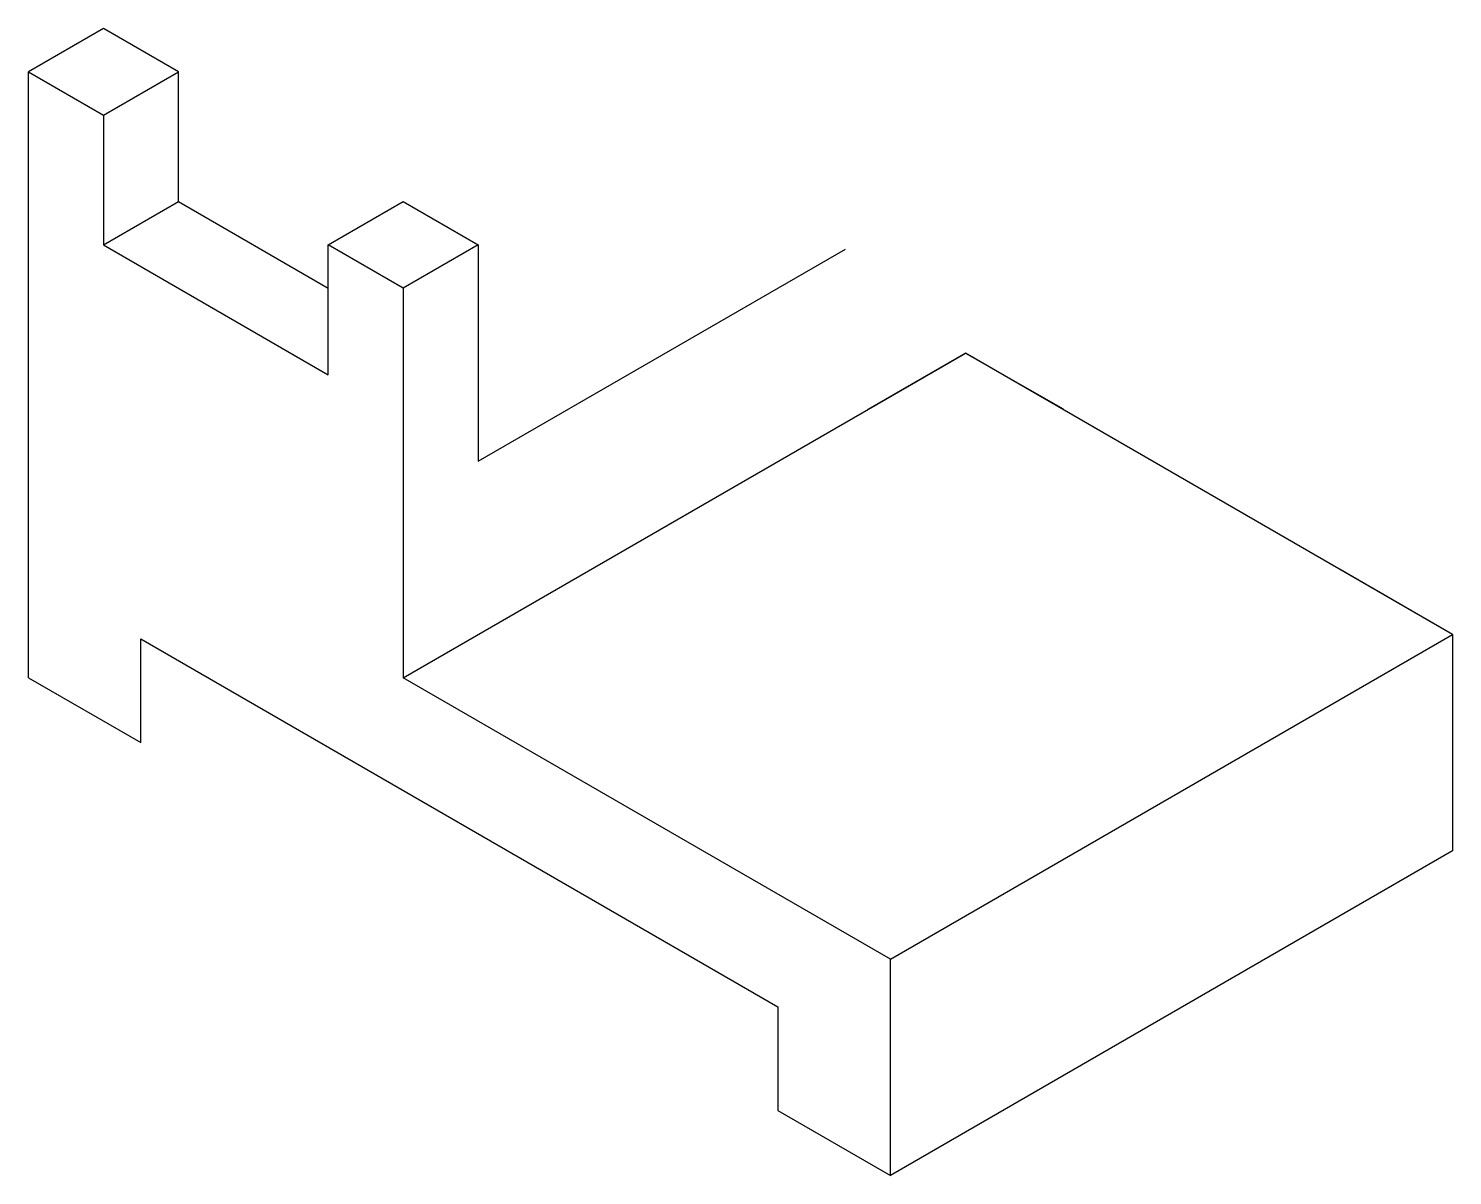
# Model space of a CAD drawing. Header units: millimetres. Extents: x 2817 to 2982, y 1066 to 1199.
import ezdxf

# ---------------------------------------------------------------- set-up
doc = ezdxf.new("R2010")
doc.units = ezdxf.units.MM

msp = doc.modelspace()

# ---------------------------------------------------------------- linework, layer by layer
for p, q in [((2826.12, 1198.86), (2817.46, 1193.86)), ((2834.78, 1193.86), (2826.12, 1198.86)), ((2817.46, 1123.86), (2817.46, 1193.86)), ((2817.46, 1193.86), (2826.12, 1188.86)), ((2826.12, 1188.86), (2834.78, 1193.86)), ((2834.78, 1178.86), (2834.78, 1193.86)), ((2826.12, 1188.86), (2826.12, 1173.86)), ((2826.12, 1173.86), (2834.78, 1178.86)), ((2834.78, 1178.86), (2852.1, 1168.86)), ((2852.1, 1173.86), (2860.76, 1178.86)), ((2860.76, 1178.86), (2869.42, 1173.86)), ((2826.12, 1173.86), (2852.1, 1158.86)), ((2852.1, 1158.86), (2852.1, 1173.86)), ((2860.76, 1168.86), (2852.1, 1173.86)), ((2869.42, 1173.86), (2860.76, 1168.86)), ((2869.42, 1173.86), (2869.42, 1148.86)), ((2869.42, 1148.86), (2911.85, 1173.36)), ((2860.76, 1168.86), (2860.76, 1123.86)), ((2860.76, 1123.86), (2925.71, 1161.36)), ((2925.71, 1161.36), (2914.45, 1154.86)), ((2982, 1128.86), (2925.71, 1161.36)), ((2925.71, 1161.36), (2937.01, 1154.93)), ((2982, 1128.86), (2969.01, 1136.36)), ((2917.05, 1091.36), (2982, 1128.86)), ((2982, 1128.86), (2982, 1103.86)), ((2830.45, 1116.36), (2830.45, 1128.36)), ((2830.45, 1128.36), (2904.06, 1085.86)), ((2817.46, 1123.86), (2830.45, 1116.36)), ((2917.05, 1091.36), (2860.76, 1123.86)), ((2982, 1103.86), (2917.05, 1066.36)), ((2917.05, 1066.36), (2917.05, 1091.36)), ((2904.06, 1085.86), (2904.06, 1073.86)), ((2904.06, 1073.86), (2917.05, 1066.36))]:
    msp.add_line(p, q)

doc.saveas('drawing.dxf')
